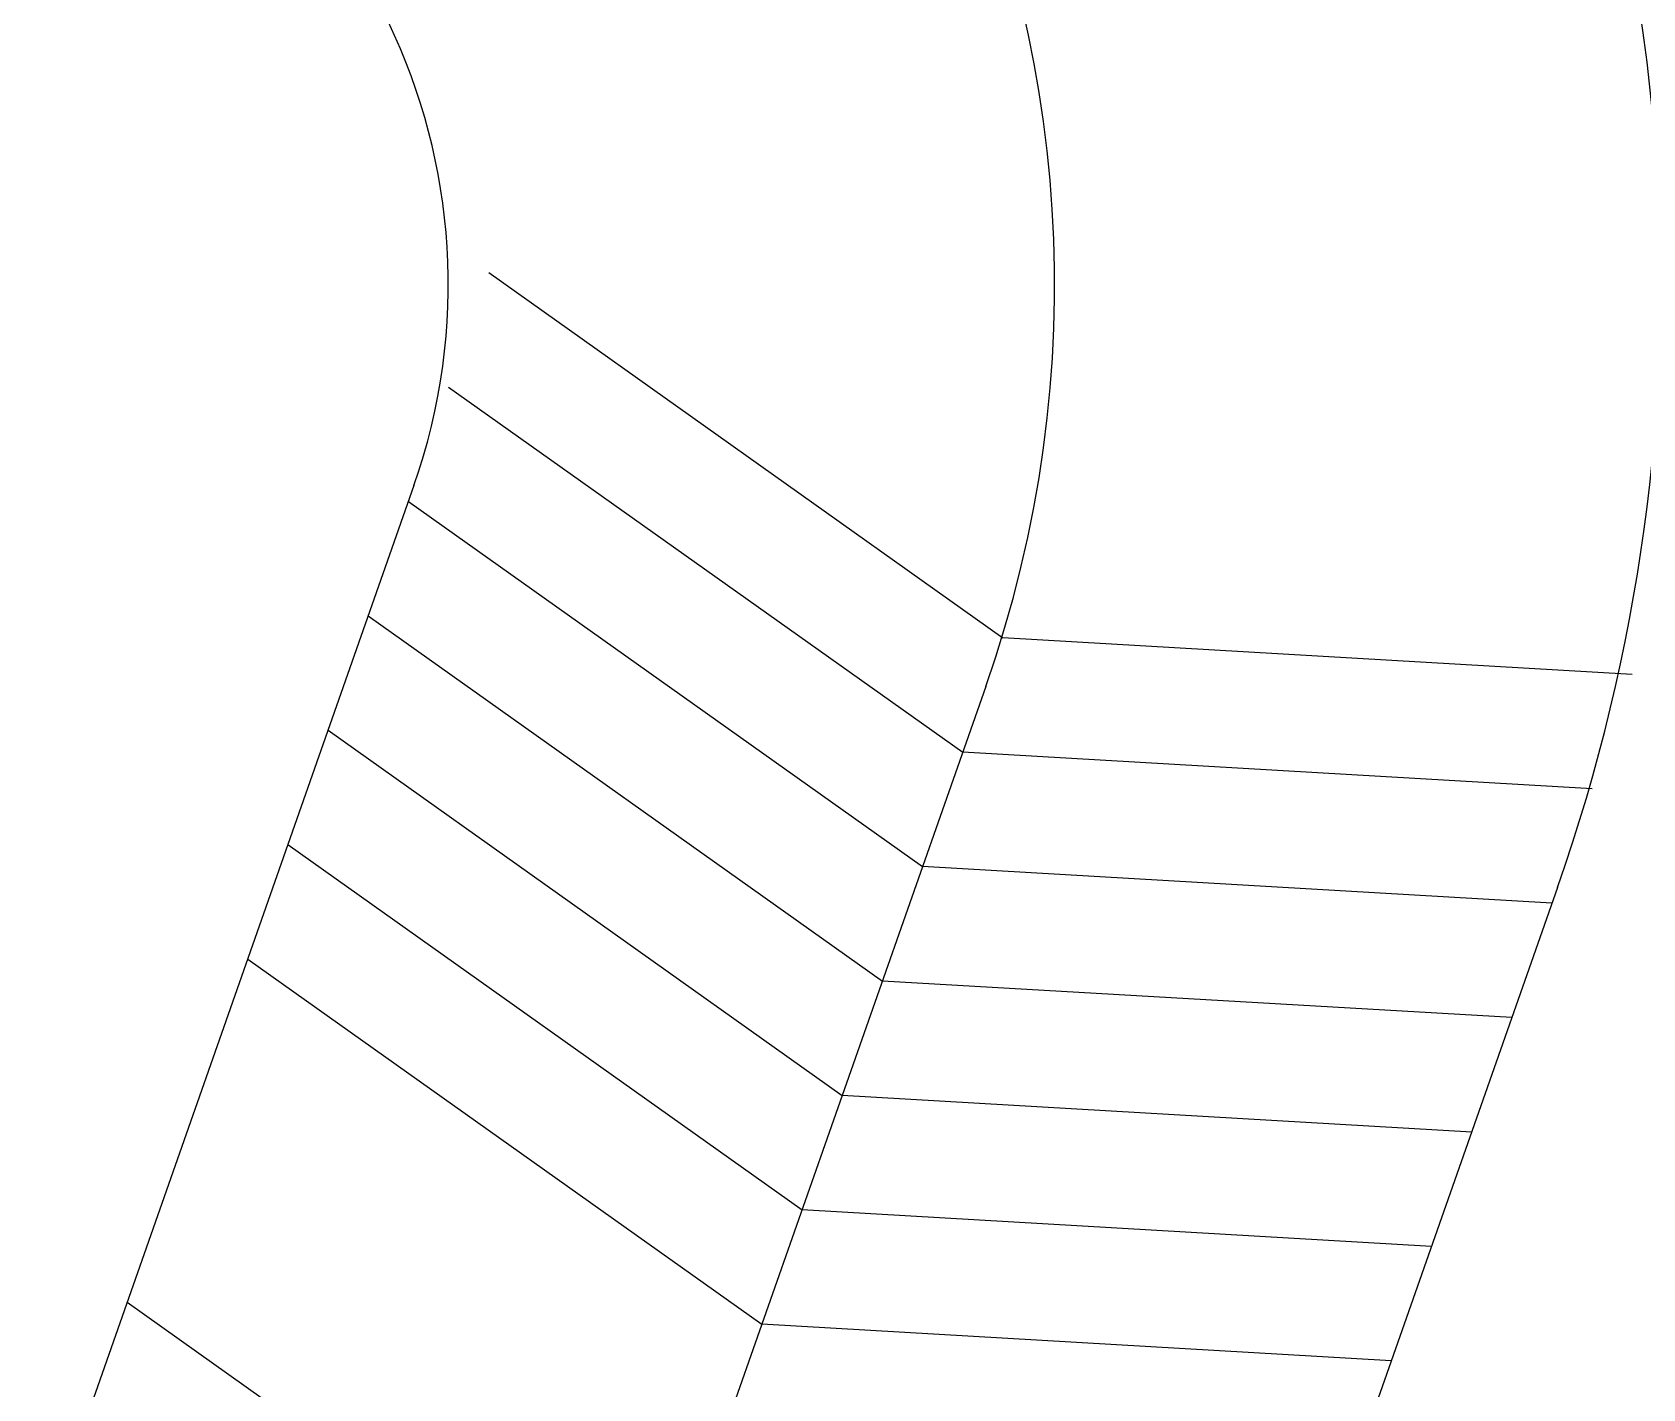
# Model space of a CAD drawing. Header units: inches. Extents: x -1366 to 1207, y -585 to 2554.
# Drawn here: x 391.41 to 394.067, y 2028.88 to 2031.118 of the extents above; entities that cross this region are included whole.
import ezdxf

# ---------------------------------------------------------------- set-up
doc = ezdxf.new("R2010")
doc.units = ezdxf.units.IN
doc.header["$MEASUREMENT"] = 0
doc.layers.add('Ramp-2', color=251, linetype='CONTINUOUS')
doc.layers.add('Stair-1', color=6, linetype='CONTINUOUS')

msp = doc.modelspace()

# ---------------------------------------------------------------- linework, layer by layer
at = {"layer": 'Ramp-2'}
for p, q in [((392.1627, 2030.7214), (393.0111, 2030.1191)), ((392.0965, 2030.5327), (392.9448, 2029.9304)), ((392.0302, 2030.344), (392.8785, 2029.7417)), ((391.9639, 2030.1553), (392.8123, 2029.553)), ((394.0497, 2030.0587), (393.0111, 2030.1191)), ((392.9829, 2030.0388), (392.1122, 2027.5596)), ((391.8976, 2029.9666), (392.746, 2029.3643)), ((393.9835, 2029.87), (392.9448, 2029.9304)), ((391.8314, 2029.7779), (392.6797, 2029.1756)), ((393.9172, 2029.6813), (392.8785, 2029.7417)), ((391.7651, 2029.5892), (392.6134, 2028.9869)), ((393.8509, 2029.4926), (392.8123, 2029.553)), ((393.7847, 2029.3039), (392.746, 2029.3643)), ((393.7184, 2029.1152), (392.6797, 2029.1756)), ((391.5663, 2029.0231), (392.4146, 2028.4208)), ((393.6521, 2028.9265), (392.6134, 2028.9869))]:
    msp.add_line(p, q, dxfattribs=at)
msp.add_arc((391.0959, 2030.7015), 2, 340.6492, 70.6492, dxfattribs=at)
at = {"layer": 'Stair-1'}
for p, q in [((392.0394, 2030.3702), (391.1687, 2027.8909)), ((393.9264, 2029.7075), (393.0557, 2027.2282))]:
    msp.add_line(p, q, dxfattribs=at)
for radius in [3, 1]:
    msp.add_arc((391.0959, 2030.7015), radius, 340.6492, 70.6492, dxfattribs=at)

doc.saveas('drawing.dxf')
